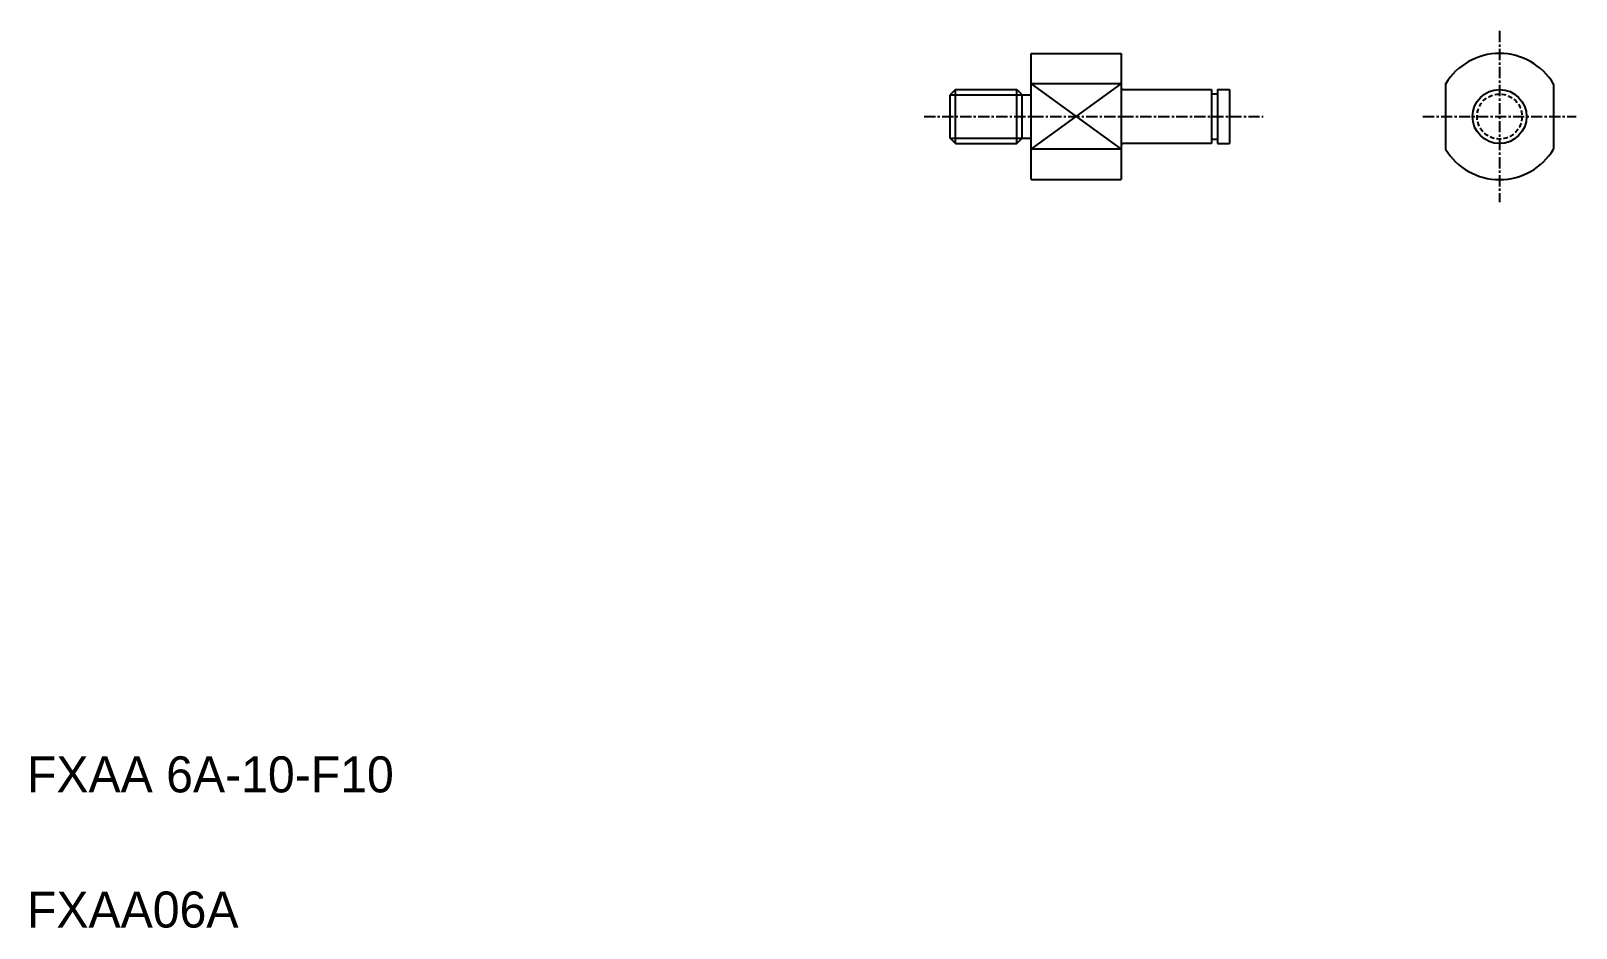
# Model space of a CAD drawing. Extents: x -60 to 111, y 105 to 204.
import ezdxf

# ---------------------------------------------------------------- set-up
doc = ezdxf.new("R2010")
doc.units = 0
doc.linetypes.add('CENTER', pattern=[2, 1.25, -0.25, 0.25, -0.25])
doc.linetypes.add('DASHED', pattern=[0.75, 0.5, -0.25])
doc.layers.get('0').update_dxf_attribs({"linetype": 'CONTINUOUS'})
doc.layers.add('CENTER', color=1, linetype='CENTER')

msp = doc.modelspace()

# ---------------------------------------------------------------- linework, layer by layer
at = {"color": 7, "linetype": 'CONTINUOUS'}
for p, q in [((50.64, 187.96), (50.64, 201.96)), ((50.64, 201.96), (60.64, 201.96)), ((60.64, 201.96), (60.64, 197.66)), ((42.24, 197.96), (41.64, 197.36)), ((41.64, 192.56), (41.64, 197.36)), ((42.24, 197.96), (49.04, 197.96)), ((42.24, 191.96), (42.24, 197.96)), ((49.04, 191.96), (49.04, 197.96)), ((49.04, 197.96), (49.64, 197.36)), ((49.64, 192.56), (49.64, 197.36)), ((49.64, 197.36), (50.64, 197.36)), ((60.64, 198.57), (50.64, 198.57)), ((60.64, 197.66), (60.64, 191.65)), ((60.84, 197.96), (70.64, 197.96)), ((63.29, 197.96), (63.29, 197.96)), ((65.74, 197.96), (65.74, 197.96)), ((70.64, 197.96), (70.64, 191.96)), ((70.64, 197.46), (71.34, 197.46)), ((71.34, 197.96), (72.64, 197.96)), ((71.34, 197.96), (71.34, 191.96)), ((72.64, 197.96), (72.64, 191.96)), ((96.64, 198.57), (96.64, 191.35)), ((108.64, 198.57), (108.64, 191.35)), ((42.24, 191.96), (41.64, 192.56)), ((49.64, 192.56), (49.04, 191.96)), ((49.64, 192.56), (50.64, 192.56)), ((60.64, 192.26), (60.64, 187.96)), ((70.64, 192.46), (71.34, 192.46)), ((42.24, 191.96), (49.04, 191.96)), ((60.64, 191.35), (50.64, 191.35)), ((70.64, 191.96), (60.84, 191.96)), ((71.34, 191.96), (72.64, 191.96)), ((50.64, 187.96), (60.64, 187.96))]:
    msp.add_line(p, q, dxfattribs=at)
at = {"color": 3, "linetype": 'CONTINUOUS'}
for p, q in [((41.64, 197.36), (49.64, 197.36)), ((50.64, 191.35), (60.64, 198.57)), ((50.64, 198.57), (60.64, 191.35)), ((41.64, 192.56), (49.64, 192.56))]:
    msp.add_line(p, q, dxfattribs=at)
at = {"color": 7, "linetype": 'CONTINUOUS'}
msp.add_circle((102.64, 194.96), 3, dxfattribs=at)
at = {"color": 3, "linetype": 'DASHED'}
msp.add_circle((102.64, 194.96), 2.5, dxfattribs=at)
at = {"color": 7, "linetype": 'CONTINUOUS'}
for centre, radius, start, end in [((102.64, 194.96), 7, 31.0027, 148.9973), ((60.84, 198.16), 0.2, 180, 270), ((60.84, 191.76), 0.2, 90, 180), ((102.64, 194.96), 7, 211.0027, 328.9973)]:
    msp.add_arc(centre, radius, start, end, dxfattribs=at)
at = {"layer": 'CENTER', "color": 1, "linetype": 'CENTER'}
for p, q in [((102.64, 204.46), (102.64, 185.46)), ((38.75, 194.96), (76.41, 194.96)), ((94.14, 194.96), (111.14, 194.96))]:
    msp.add_line(p, q, dxfattribs=at)

# ---------------------------------------------------------------- texts
at = {"color": 7, "linetype": 'CONTINUOUS'}
for s, p in [('FXAA 6A-10-F10', (-60.86, 119.96)), ('FXAA06A', (-60.86, 104.96))]:
    msp.add_text(s, height=4, dxfattribs=at).set_placement(p)

doc.saveas('drawing.dxf')
